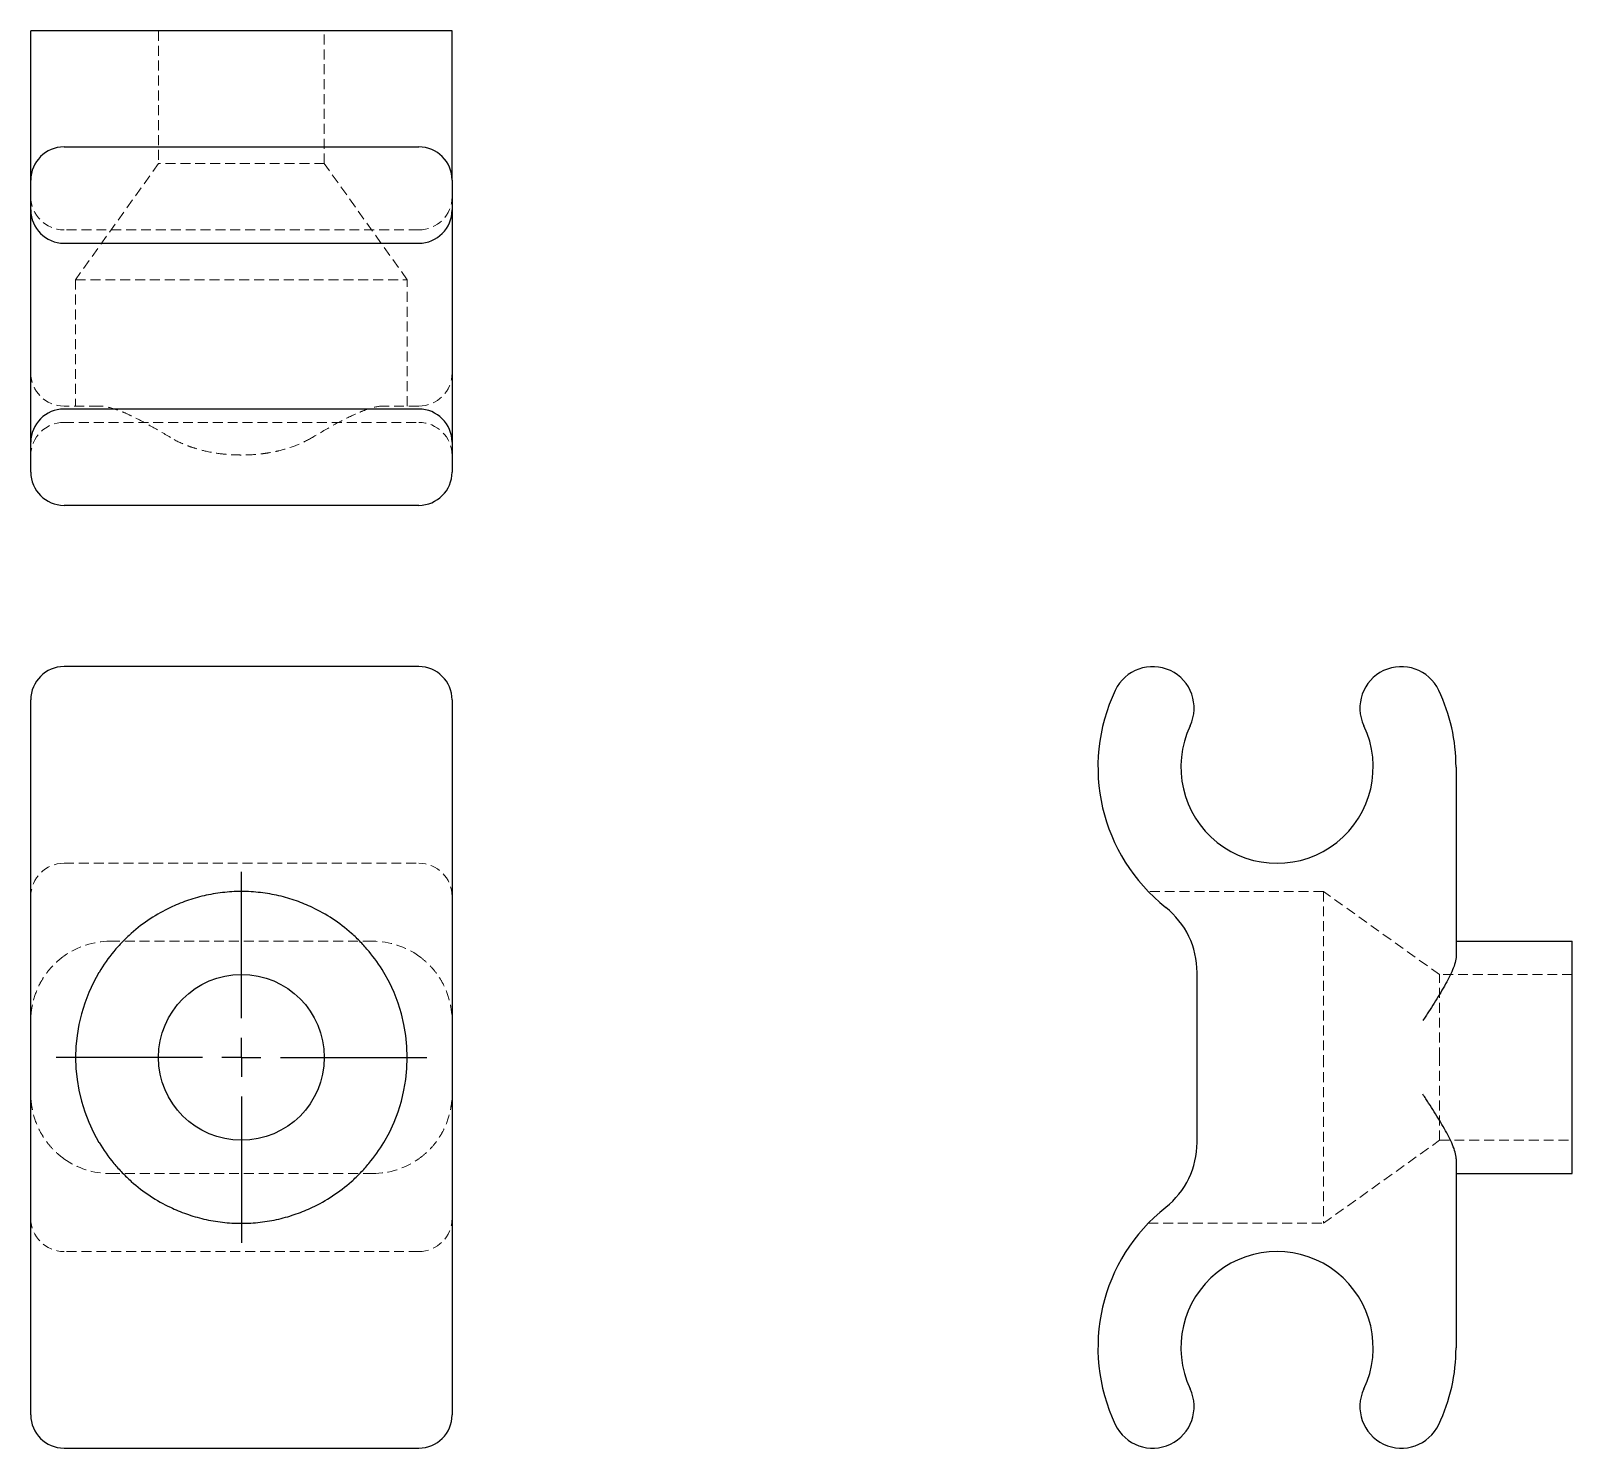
# Model space of a CAD drawing. Header units: millimetres. Extents: x 56 to 253, y 7 to 188.
import ezdxf

# ---------------------------------------------------------------- set-up
doc = ezdxf.new("R2010")
doc.units = ezdxf.units.MM
doc.linetypes.add('HIDDEN', pattern=[1.905, 1.27, -0.635])
doc.layers.add('10', color=7, linetype='Continuous')

# ---------------------------------------------------------------- blocks, each defined once
blk = doc.blocks.new('SW_CENTERMARKSYMBOL_0')
at = {"layer": '10', "color": 0}
for p, q in [((0, 5), (0, 23.73)), ((0, 0), (0, 2.5)), ((-5, 0), (-23.73, 0)), ((0, 0), (-2.5, 0)), ((0, 0), (0, -2.5)), ((0, 0), (2.5, 0)), ((5, 0), (23.73, 0)), ((0, -5), (0, -23.73))]:
    blk.add_line(p, q, dxfattribs=at)

msp = doc.modelspace()

# ---------------------------------------------------------------- linework, layer by layer
at = {"color": 7, "linetype": 'Continuous', "lineweight": 25}
for p, q in [((66.18, 188.35), (56.04, 188.35)), ((56.04, 169.25), (56.04, 188.35)), ((99.82, 188.35), (66.18, 188.35)), ((109.96, 188.35), (99.82, 188.35)), ((109.96, 169.25), (109.96, 188.35)), ((60.29, 173.5), (105.71, 173.5)), ((56.04, 167.45), (56.04, 169.25)), ((109.96, 169.25), (109.96, 167.45)), ((56.04, 165.43), (56.04, 167.45)), ((109.96, 167.45), (109.96, 165.43)), ((56.04, 135.71), (56.04, 165.43)), ((109.96, 165.43), (109.96, 135.71)), ((60.29, 161.18), (105.71, 161.18)), ((105.71, 139.96), (60.29, 139.96)), ((56.04, 133.69), (56.04, 135.71)), ((109.96, 135.71), (109.96, 133.69)), ((56.04, 131.89), (56.04, 133.69)), ((109.96, 133.69), (109.96, 131.89)), ((60.29, 127.65), (105.71, 127.65)), ((105.71, 107), (60.29, 107)), ((56.04, 102.15), (56.04, 102.75)), ((109.96, 102.75), (109.96, 102.15)), ((56.04, 79.51), (56.04, 102.15)), ((109.96, 102.15), (109.96, 79.51)), ((238.5, 94.15), (238.5, 69.97)), ((56.04, 67.87), (56.04, 79.51)), ((109.96, 79.51), (109.96, 67.87)), ((238.5, 71.86), (253.35, 71.86)), ((253.35, 61.72), (253.35, 71.86)), ((56.04, 46.13), (56.04, 67.87)), ((109.96, 67.87), (109.96, 46.13)), ((205.35, 46.13), (205.35, 67.87)), ((253.35, 52.28), (253.35, 61.72)), ((253.35, 42.14), (253.35, 52.28)), ((56.04, 34.49), (56.04, 46.13)), ((109.96, 46.13), (109.96, 34.49)), ((238.5, 44.03), (238.5, 19.85)), ((238.5, 42.14), (253.35, 42.14)), ((56.04, 11.85), (56.04, 34.49)), ((109.96, 34.49), (109.96, 11.85)), ((56.04, 11.25), (56.04, 11.85)), ((109.96, 11.85), (109.96, 11.25)), ((60.29, 7), (105.71, 7))]:
    msp.add_line(p, q, dxfattribs=at)
at = {"color": 7, "linetype": 'HIDDEN', "lineweight": 18}
for p, q in [((72.39, 188.35), (72.39, 171.37)), ((93.61, 171.37), (93.61, 188.35)), ((72.39, 171.37), (61.77, 156.51)), ((93.61, 171.37), (72.39, 171.37)), ((104.23, 156.51), (93.61, 171.37)), ((105.71, 162.88), (60.29, 162.88)), ((61.77, 156.51), (104.23, 156.51)), ((61.77, 156.51), (61.77, 140.35)), ((104.23, 140.35), (104.23, 156.51)), ((64.77, 140.35), (60.29, 140.35)), ((105.71, 140.35), (101.23, 140.35)), ((60.29, 138.26), (105.71, 138.26)), ((60.29, 81.84), (105.71, 81.84)), ((221.51, 78.23), (199.08, 78.23)), ((221.51, 78.23), (221.51, 57)), ((236.37, 67.61), (221.51, 78.23)), ((99.82, 71.86), (66.18, 71.86)), ((236.37, 57), (236.37, 67.61)), ((253.35, 67.61), (236.37, 67.61)), ((221.51, 57), (221.51, 35.77)), ((236.37, 46.39), (236.37, 57)), ((221.51, 35.77), (236.37, 46.39)), ((236.37, 46.39), (253.35, 46.39)), ((66.18, 42.14), (99.82, 42.14)), ((199.08, 35.77), (221.51, 35.77)), ((105.71, 32.16), (60.29, 32.16))]:
    msp.add_line(p, q, dxfattribs=at)
at = {"color": 7, "linetype": 'Continuous', "lineweight": 25}
msp.add_circle((83, 57), 10.61, dxfattribs=at)
for centre, radius, start, end in [((60.29, 169.25), 4.25, 90, 180), ((105.71, 169.25), 4.25, 0, 90), ((60.29, 165.43), 4.25, 180, 270), ((105.71, 165.43), 4.25, 270, 0), ((60.29, 135.71), 4.25, 90, 180), ((105.71, 135.71), 4.25, 0, 90), ((60.29, 131.89), 4.25, 180, 270), ((105.71, 131.89), 4.25, 270, 0), ((60.29, 102.75), 4.25, 90, 180), ((105.71, 102.75), 4.25, 0, 90), ((199.65, 101.69), 5.31, 334.6373, 154.6373), ((231.49, 101.69), 5.31, 25.3627, 205.3627), ((215.57, 94.15), 22.92, 154.6373, 231.5863), ((215.57, 94.15), 22.92, 0, 25.3627), ((215.57, 94.15), 12.31, 154.6373, 25.3627), ((194.73, 67.87), 10.61, 0, 51.5863), ((83, 57), 21.23, 149.2029, 210.7971), ((83, 57), 21.23, 329.2029, 30.7971), ((194.73, 46.13), 10.61, 308.4137, 0), ((215.57, 19.85), 22.92, 128.4137, 205.3627), ((215.57, 19.85), 12.31, 334.6373, 205.3627), ((215.57, 19.85), 22.92, 334.6373, 0), ((199.65, 12.31), 5.31, 205.3627, 25.3627), ((231.49, 12.31), 5.31, 154.6373, 334.6373), ((60.29, 11.25), 4.25, 180, 270), ((105.71, 11.25), 4.25, 270, 0)]:
    msp.add_arc(centre, radius, start, end, dxfattribs=at)
at = {"color": 7, "linetype": 'HIDDEN', "lineweight": 18}
for centre, radius, start, end in [((60.29, 167.13), 4.25, 180, 270), ((105.71, 167.13), 4.25, 270, 0), ((60.29, 144.59), 4.25, 180, 270), ((105.71, 144.59), 4.25, 270, 0), ((60.29, 134.01), 4.25, 90, 180), ((105.71, 134.01), 4.25, 0, 90), ((60.29, 77.59), 4.25, 90, 180), ((105.71, 77.59), 4.25, 0, 90), ((66.18, 61.72), 10.14, 90, 125.5328), ((99.82, 61.72), 10.14, 54.4672, 90), ((66.18, 52.28), 10.14, 234.4672, 270), ((99.82, 52.28), 10.14, 270, 305.5328), ((60.29, 36.41), 4.25, 180, 270), ((105.71, 36.41), 4.25, 270, 0)]:
    msp.add_arc(centre, radius, start, end, dxfattribs=at)
for points, knots in [([(73.91, 136.33), (73.03, 136.86), (72.17, 137.36), (70.5, 138.29), (69.69, 138.72), (68.51, 139.28), (68.13, 139.45), (67.38, 139.76), (67.02, 139.89), (65.98, 140.22), (65.34, 140.35), (64.77, 140.35)], [0, 0, 0, 0, 0.25, 0.25, 0.5, 0.5, 0.625, 0.625, 0.75, 0.75, 1, 1, 1, 1]), ([(101.23, 140.35), (100.66, 140.35), (100.02, 140.22), (98.99, 139.89), (98.63, 139.76), (97.88, 139.45), (97.5, 139.28), (96.32, 138.73), (95.52, 138.3), (93.84, 137.37), (92.97, 136.86), (92.09, 136.33)], [0, 0, 0, 0, 0.25, 0.25, 0.375, 0.375, 0.5, 0.5, 0.75, 0.75, 1, 1, 1, 1]), ([(92.09, 136.33), (91.43, 135.94), (90.75, 135.61), (89.32, 135.04), (88.57, 134.81), (87.41, 134.53), (87.02, 134.45), (86.23, 134.31), (85.83, 134.26), (84.63, 134.12), (83.83, 134.08), (82.6, 134.08), (82.19, 134.09), (81.38, 134.13), (80.98, 134.17), (79.78, 134.3), (78.99, 134.44), (77.83, 134.71), (77.45, 134.82), (76.7, 135.05), (76.33, 135.18), (75.25, 135.6), (74.57, 135.94), (73.91, 136.33)], [0, 0, 0, 0, 0.125, 0.125, 0.25, 0.25, 0.3125, 0.3125, 0.375, 0.375, 0.5, 0.5, 0.5625, 0.5625, 0.625, 0.625, 0.75, 0.75, 0.8125, 0.8125, 0.875, 0.875, 1, 1, 1, 1]), ([(60.29, 69.97), (59.92, 69.71), (59.58, 69.43), (58.94, 68.83), (58.64, 68.51), (58.1, 67.86), (57.86, 67.53), (57.42, 66.84), (57.22, 66.49), (56.71, 65.41), (56.46, 64.69), (56.21, 63.59), (56.15, 63.22), (56.08, 62.66), (56.07, 62.47), (56.05, 62.1), (56.04, 61.91), (56.04, 61.72)], [0, 0, 0, 0, 0.125, 0.125, 0.25, 0.25, 0.375, 0.375, 0.5, 0.5, 0.75, 0.75, 0.875, 0.875, 0.9375, 0.9375, 1, 1, 1, 1]), ([(105.71, 69.97), (106.08, 69.71), (106.42, 69.43), (107.06, 68.83), (107.36, 68.51), (107.9, 67.86), (108.14, 67.53), (108.58, 66.84), (108.78, 66.49), (109.29, 65.41), (109.54, 64.69), (109.79, 63.59), (109.85, 63.22), (109.92, 62.66), (109.93, 62.47), (109.95, 62.1), (109.96, 61.91), (109.96, 61.72)], [0, 0, 0, 0, 0.125, 0.125, 0.25, 0.25, 0.375, 0.375, 0.5, 0.5, 0.75, 0.75, 0.875, 0.875, 0.9375, 0.9375, 1, 1, 1, 1]), ([(60.29, 44.03), (59.92, 44.29), (59.58, 44.57), (58.94, 45.17), (58.64, 45.49), (58.1, 46.14), (57.86, 46.47), (57.42, 47.16), (57.22, 47.51), (56.71, 48.59), (56.46, 49.31), (56.21, 50.41), (56.15, 50.78), (56.08, 51.34), (56.07, 51.53), (56.05, 51.9), (56.04, 52.09), (56.04, 52.28)], [0, 0, 0, 0, 0.125, 0.125, 0.25, 0.25, 0.375, 0.375, 0.5, 0.5, 0.75, 0.75, 0.875, 0.875, 0.9375, 0.9375, 1, 1, 1, 1]), ([(105.71, 44.03), (106.08, 44.29), (106.42, 44.57), (107.06, 45.17), (107.36, 45.49), (107.9, 46.14), (108.14, 46.47), (108.58, 47.16), (108.78, 47.51), (109.29, 48.59), (109.54, 49.31), (109.79, 50.41), (109.85, 50.78), (109.92, 51.34), (109.93, 51.53), (109.95, 51.9), (109.96, 52.09), (109.96, 52.28)], [0, 0, 0, 0, 0.125, 0.125, 0.25, 0.25, 0.375, 0.375, 0.5, 0.5, 0.75, 0.75, 0.875, 0.875, 0.9375, 0.9375, 1, 1, 1, 1])]:
    msp.add_open_spline(points, degree=3, knots=knots, dxfattribs=at)
at = {"color": 7, "linetype": 'Continuous', "lineweight": 25}
for points, knots in [([(92.09, 76.18), (91.43, 76.49), (90.75, 76.78), (89.32, 77.28), (88.57, 77.5), (87.41, 77.77), (87.02, 77.85), (86.23, 77.98), (85.83, 78.04), (84.63, 78.18), (83.83, 78.23), (82.6, 78.23), (82.19, 78.22), (81.38, 78.17), (80.98, 78.13), (79.78, 78), (78.99, 77.86), (77.83, 77.59), (77.45, 77.49), (76.7, 77.27), (76.33, 77.15), (75.25, 76.78), (74.57, 76.49), (73.91, 76.18)], [0, 0, 0, 0, 0.125, 0.125, 0.25, 0.25, 0.3125, 0.3125, 0.375, 0.375, 0.5, 0.5, 0.5625, 0.5625, 0.625, 0.625, 0.75, 0.75, 0.8125, 0.8125, 0.875, 0.875, 1, 1, 1, 1]), ([(73.91, 76.18), (73.03, 75.76), (72.17, 75.28), (70.5, 74.18), (69.69, 73.57), (68.51, 72.52), (68.13, 72.15), (67.38, 71.38), (67.02, 70.98), (65.98, 69.73), (65.34, 68.84), (64.77, 67.87)], [0, 0, 0, 0, 0.25, 0.25, 0.5, 0.5, 0.625, 0.625, 0.75, 0.75, 1, 1, 1, 1]), ([(101.23, 67.87), (100.66, 68.83), (100.02, 69.73), (98.99, 70.97), (98.63, 71.37), (97.88, 72.15), (97.5, 72.51), (96.32, 73.56), (95.52, 74.17), (93.84, 75.28), (92.97, 75.76), (92.09, 76.18)], [0, 0, 0, 0, 0.25, 0.25, 0.375, 0.375, 0.5, 0.5, 0.75, 0.75, 1, 1, 1, 1]), ([(238.5, 69.97), (238.5, 69.71), (238.45, 69.43), (238.29, 68.83), (238.18, 68.51), (237.9, 67.86), (237.74, 67.53), (237.39, 66.84), (237.2, 66.49), (236.59, 65.41), (236.15, 64.69), (235.45, 63.59), (235.22, 63.22), (234.86, 62.66), (234.73, 62.47), (234.49, 62.1), (234.37, 61.91), (234.25, 61.72)], [0, 0, 0, 0, 0.125, 0.125, 0.25, 0.25, 0.375, 0.375, 0.5, 0.5, 0.75, 0.75, 0.875, 0.875, 0.9375, 0.9375, 1, 1, 1, 1]), ([(238.5, 44.03), (238.5, 44.29), (238.45, 44.57), (238.29, 45.17), (238.18, 45.49), (237.9, 46.14), (237.74, 46.47), (237.39, 47.16), (237.2, 47.51), (236.59, 48.59), (236.15, 49.31), (235.45, 50.41), (235.22, 50.78), (234.86, 51.34), (234.73, 51.53), (234.49, 51.9), (234.37, 52.09), (234.25, 52.28)], [0, 0, 0, 0, 0.125, 0.125, 0.25, 0.25, 0.375, 0.375, 0.5, 0.5, 0.75, 0.75, 0.875, 0.875, 0.9375, 0.9375, 1, 1, 1, 1]), ([(64.77, 46.13), (65.34, 45.17), (65.98, 44.27), (67.01, 43.03), (67.37, 42.63), (68.12, 41.85), (68.5, 41.49), (69.68, 40.44), (70.48, 39.83), (72.16, 38.72), (73.03, 38.24), (73.91, 37.82)], [0, 0, 0, 0, 0.25, 0.25, 0.375, 0.375, 0.5, 0.5, 0.75, 0.75, 1, 1, 1, 1]), ([(92.09, 37.82), (92.97, 38.24), (93.83, 38.72), (95.5, 39.82), (96.31, 40.43), (97.49, 41.48), (97.87, 41.85), (98.62, 42.62), (98.98, 43.02), (100.02, 44.27), (100.66, 45.16), (101.23, 46.13)], [0, 0, 0, 0, 0.25, 0.25, 0.5, 0.5, 0.625, 0.625, 0.75, 0.75, 1, 1, 1, 1]), ([(73.91, 37.82), (74.57, 37.51), (75.25, 37.22), (76.68, 36.72), (77.43, 36.5), (78.59, 36.23), (78.98, 36.15), (79.77, 36.02), (80.17, 35.96), (81.37, 35.82), (82.17, 35.77), (83.4, 35.77), (83.81, 35.78), (84.62, 35.83), (85.02, 35.87), (86.22, 36), (87.01, 36.14), (88.17, 36.41), (88.55, 36.51), (89.3, 36.73), (89.67, 36.85), (90.75, 37.22), (91.43, 37.51), (92.09, 37.82)], [0, 0, 0, 0, 0.125, 0.125, 0.25, 0.25, 0.3125, 0.3125, 0.375, 0.375, 0.5, 0.5, 0.5625, 0.5625, 0.625, 0.625, 0.75, 0.75, 0.8125, 0.8125, 0.875, 0.875, 1, 1, 1, 1])]:
    msp.add_open_spline(points, degree=3, knots=knots, dxfattribs=at)

# ---------------------------------------------------------------- block references
at = {"layer": '10'}
msp.add_blockref('SW_CENTERMARKSYMBOL_0', (83, 57), dxfattribs=at)

doc.saveas('drawing.dxf')
